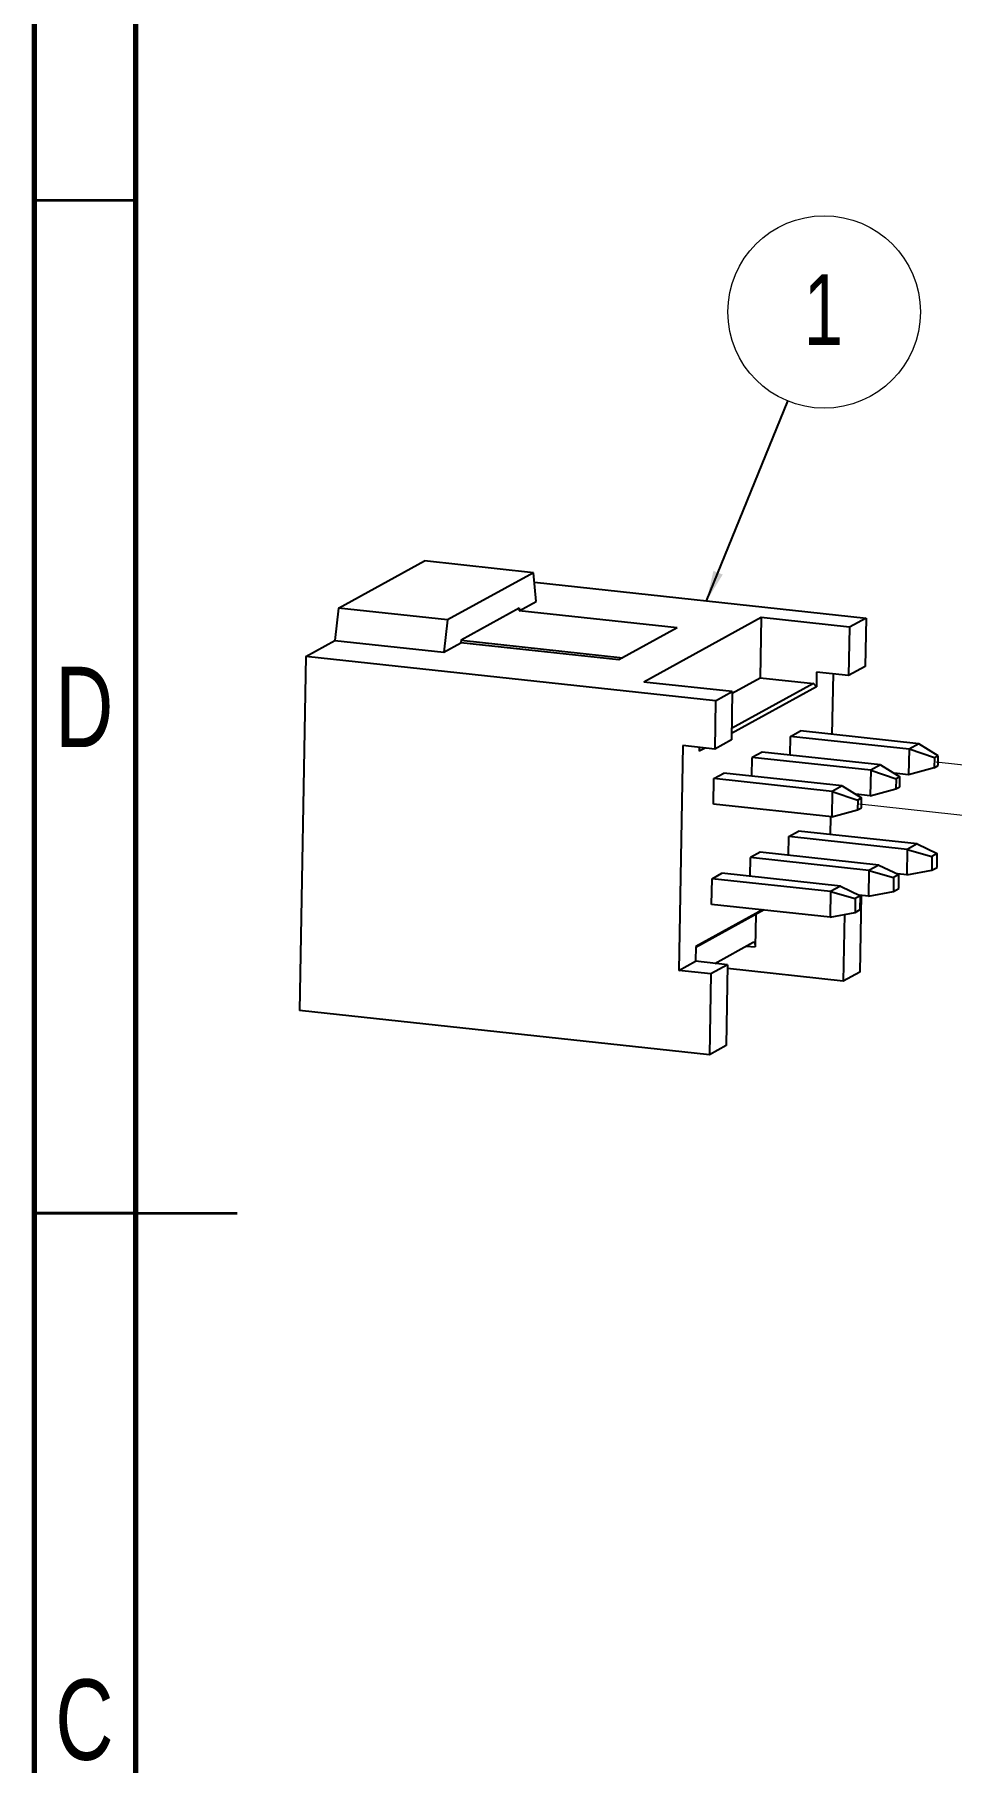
# Model space of a CAD drawing. Header units: millimetres. Extents: x 0 to 205, y 0 to 292.
# Drawn here: x 15 to 60.2, y 121.4 to 206.7 of the extents above; entities that cross this region are included whole.
import ezdxf

# ---------------------------------------------------------------- set-up
doc = ezdxf.new("R2010")
doc.units = ezdxf.units.MM
doc.linetypes.add('PHANTOM', pattern=[12.7, 6.35, -1.27, 1.27, -1.27, 1.27, -1.27])
doc.styles.add('SLDTEXTSTYLE0', font='TXT', dxfattribs={"width": 0.75})
doc.dimstyles.new('SLDDIMSTYLE8', dxfattribs={"dimtxt": 0.18, "dimasz": 1.5, "dimexe": 0, "dimexo": 0.0625, "dimgap": 0, "dimtad": 0, "dimtih": 1, "dimtoh": 1, "dimdec": 0, "dimrnd": 1e-09, "dimzin": 0, "dimdsep": 46, "dimtxsty": 'Standard', "dimsah": 1, "dimcen": 0.09, "dimadec": 0, "dimazin": 0, "dimtfac": 1.5, "dimtdec": 0, "dimtofl": 0, "dimtmove": 0, "dimatfit": 3, "dimfxl": 1, "dimfrac": 2, "dimtolj": 1, "dimtzin": 0, "dimarcsym": 0})

# ---------------------------------------------------------------- blocks, each defined once
blk = doc.blocks.new('SW_NOTE_0_4')
at = {"color": 0, "linetype": 'Continuous', "lineweight": 0}
blk.add_circle((1.789, 4.4), 4.75, dxfattribs=at)
at = {"color": 0, "linetype": 'Continuous', "lineweight": 0, "insert": (1.754, 6.261), "char_height": 3.5, "attachment_point": 2, "style": 'SLDTEXTSTYLE0'}
blk.add_mtext('1', dxfattribs=at)

msp = doc.modelspace()

# ---------------------------------------------------------------- linework, layer by layer
at = {"color": 7, "linetype": 'Continuous', "lineweight": 70}
for p, q in [((15, 5), (15, 292)), ((20, 10), (20, 287))]:
    msp.add_line(p, q, dxfattribs=at)
at = {"color": 7, "linetype": 'Continuous', "lineweight": 35}
for p, q in [((20, 198.5), (15, 198.5)), ((15, 148.5), (25, 148.5)), ((20, 148.5), (15, 148.5))]:
    msp.add_line(p, q, dxfattribs=at)
at = {"color": 7, "linetype": 'Continuous', "lineweight": 25}
for p, q in [((30.005, 178.368), (34.246, 180.7)), ((39.628, 180.118), (34.246, 180.7)), ((39.628, 180.118), (35.387, 177.786)), ((39.756, 178.694), (39.628, 180.118)), ((39.67, 179.648), (56.037, 177.877)), ((30.005, 178.368), (29.824, 176.774)), ((35.387, 177.786), (30.005, 178.368)), ((36.048, 176.8), (38.918, 178.377)), ((38.918, 178.377), (38.92, 178.234)), ((38.92, 178.234), (39.756, 178.694)), ((35.387, 177.786), (35.205, 176.191)), ((46.714, 177.391), (38.92, 178.234)), ((50.857, 177.898), (45.073, 174.718)), ((50.857, 177.898), (50.804, 174.929)), ((55.217, 177.426), (50.857, 177.898)), ((56.037, 177.877), (55.217, 177.426)), ((56.037, 177.877), (55.995, 175.492)), ((28.387, 175.984), (29.824, 176.774)), ((29.824, 176.774), (35.205, 176.191)), ((35.205, 176.191), (36.041, 176.651)), ((36.048, 176.8), (36.041, 176.651)), ((43.834, 175.808), (36.041, 176.651)), ((36.047, 176.78), (44.032, 175.916)), ((46.714, 177.391), (43.834, 175.808)), ((55.217, 177.426), (55.175, 175.041)), ((28.387, 175.984), (28.078, 158.508)), ((48.613, 173.795), (28.387, 175.984)), ((49.432, 174.174), (50.804, 174.929)), ((50.804, 174.929), (53.446, 174.643)), ((53.598, 175.211), (53.585, 174.479)), ((55.175, 175.041), (53.598, 175.211)), ((54.408, 175.124), (54.355, 172.134)), ((55.995, 175.492), (55.175, 175.041)), ((49.433, 174.246), (45.073, 174.718)), ((48.613, 173.795), (49.433, 174.246)), ((49.433, 174.246), (49.391, 171.861)), ((53.585, 174.479), (49.397, 172.176)), ((53.446, 174.643), (49.401, 172.419)), ((53.585, 174.479), (53.446, 174.643)), ((48.613, 173.795), (48.571, 171.41)), ((46.994, 171.58), (46.797, 160.481)), ((48.571, 171.41), (46.994, 171.58)), ((47.804, 171.493), (47.801, 171.299)), ((49.391, 171.861), (48.571, 171.41)), ((52.296, 171.111), (52.313, 172.037)), ((52.313, 172.037), (52.797, 172.303)), ((58.158, 171.404), (52.313, 172.037)), ((58.642, 171.671), (52.797, 172.303)), ((58.642, 171.671), (58.158, 171.404)), ((59.6, 171.079), (58.642, 171.671)), ((48.096, 171.461), (47.801, 171.299)), ((50.403, 170.071), (50.419, 170.996)), ((50.904, 171.262), (50.419, 170.996)), ((56.265, 170.363), (50.419, 170.996)), ((56.749, 170.63), (50.904, 171.262)), ((56.749, 170.63), (56.265, 170.363)), ((56.749, 170.63), (57.706, 170.038)), ((58.158, 171.404), (58.135, 170.138)), ((59.413, 170.976), (58.158, 171.404)), ((59.413, 170.976), (59.405, 170.489)), ((59.6, 171.079), (59.413, 170.976)), ((59.591, 170.592), (59.6, 171.079)), ((48.504, 168.689), (48.526, 169.955)), ((48.526, 169.955), (49.011, 170.221)), ((54.371, 169.322), (48.526, 169.955)), ((54.856, 169.589), (49.011, 170.221)), ((56.265, 170.363), (56.242, 169.097)), ((56.265, 170.363), (57.52, 169.935)), ((58.135, 170.138), (57.418, 170.216)), ((57.52, 169.935), (57.511, 169.448)), ((57.706, 170.038), (57.52, 169.935)), ((57.698, 169.551), (57.706, 170.038)), ((59.405, 170.489), (58.135, 170.138)), ((59.405, 170.489), (59.591, 170.592)), ((54.371, 169.322), (54.349, 168.057)), ((54.856, 169.589), (54.371, 169.322)), ((54.371, 169.322), (55.627, 168.894)), ((54.856, 169.589), (55.813, 168.997)), ((56.242, 169.097), (55.525, 169.175)), ((55.813, 168.997), (55.627, 168.894)), ((55.805, 168.51), (55.813, 168.997)), ((56.242, 169.097), (57.511, 169.448)), ((57.511, 169.448), (57.698, 169.551)), ((54.349, 168.057), (48.504, 168.689)), ((54.349, 168.057), (55.618, 168.407)), ((55.627, 168.894), (55.618, 168.407)), ((55.618, 168.407), (55.805, 168.51)), ((52.225, 167.091), (52.709, 167.357)), ((58.555, 166.725), (52.709, 167.357)), ((54.283, 168.064), (54.267, 167.188)), ((52.209, 166.165), (52.225, 167.091)), ((58.07, 166.458), (52.225, 167.091)), ((58.07, 166.458), (58.048, 165.192)), ((58.555, 166.725), (58.07, 166.458)), ((58.07, 166.458), (59.29, 166.107)), ((58.555, 166.725), (59.551, 166.251)), ((50.315, 165.125), (50.332, 166.05)), ((50.816, 166.316), (50.332, 166.05)), ((56.177, 165.417), (50.332, 166.05)), ((56.661, 165.684), (50.816, 166.316)), ((56.661, 165.684), (56.177, 165.417)), ((56.661, 165.684), (57.658, 165.21)), ((59.29, 166.107), (59.278, 165.426)), ((59.278, 165.426), (59.539, 165.569)), ((59.551, 166.251), (59.29, 166.107)), ((59.539, 165.569), (59.551, 166.251)), ((48.416, 163.743), (48.439, 165.009)), ((48.439, 165.009), (48.923, 165.275)), ((54.284, 164.376), (48.439, 165.009)), ((54.768, 164.643), (48.923, 165.275)), ((56.177, 165.417), (56.154, 164.152)), ((56.177, 165.417), (57.397, 165.066)), ((57.397, 165.066), (57.385, 164.385)), ((57.658, 165.21), (57.397, 165.066)), ((58.048, 165.192), (57.589, 165.242)), ((57.646, 164.528), (57.658, 165.21)), ((58.048, 165.192), (59.278, 165.426)), ((54.284, 164.376), (54.261, 163.111)), ((54.768, 164.643), (54.284, 164.376)), ((54.284, 164.376), (55.504, 164.025)), ((54.768, 164.643), (55.765, 164.169)), ((55.504, 164.025), (55.492, 163.344)), ((55.765, 164.169), (55.504, 164.025)), ((56.154, 164.152), (55.696, 164.201)), ((55.795, 164.19), (55.728, 160.401)), ((55.753, 163.487), (55.765, 164.169)), ((56.154, 164.152), (57.385, 164.385)), ((57.385, 164.385), (57.646, 164.528)), ((51, 163.464), (47.629, 161.61)), ((50.918, 163.472), (47.63, 161.665)), ((54.261, 163.111), (48.416, 163.743)), ((50.597, 163.242), (50.569, 161.639)), ((54.261, 163.111), (55.492, 163.344)), ((54.966, 163.244), (54.908, 159.95)), ((55.492, 163.344), (55.753, 163.487)), ((47.63, 161.665), (47.617, 160.932)), ((48.57, 160.829), (50.462, 161.869)), ((50.129, 161.686), (50.569, 161.639)), ((46.797, 160.481), (47.617, 160.932)), ((48.375, 160.311), (46.797, 160.481)), ((49.194, 160.761), (47.617, 160.932)), ((49.194, 160.761), (48.375, 160.311)), ((49.194, 160.761), (49.124, 156.77)), ((54.908, 159.95), (49.191, 160.568)), ((55.728, 160.401), (54.908, 159.95)), ((48.375, 160.311), (48.304, 156.319)), ((48.304, 156.319), (28.078, 158.508)), ((49.124, 156.77), (48.304, 156.319))]:
    msp.add_line(p, q, dxfattribs=at)
at = {"color": 7, "linetype": 'PHANTOM', "lineweight": 18}
for p, q in [((59.502, 170.784), (61.607, 170.556)), ((55.716, 168.702), (61.563, 168.069))]:
    msp.add_line(p, q, dxfattribs=at)
at = {"color": 7, "linetype": 'Continuous', "lineweight": 25, "flags": 128}
msp.add_lwpolyline([(50.462, 161.869), (50.484, 161.876), (50.504, 161.871), (50.523, 161.854), (50.539, 161.827), (50.553, 161.791), (50.562, 161.746), (50.567, 161.694), (50.569, 161.639)], dxfattribs=at)

# ---------------------------------------------------------------- block references
at = {"color": 7, "linetype": 'Continuous', "lineweight": 0}
msp.add_blockref('SW_NOTE_0_4', (52.178, 188.591), dxfattribs=at)

# ---------------------------------------------------------------- texts
at = {"color": 7, "linetype": 'Continuous', "lineweight": 0, "char_height": 3.969, "attachment_point": 2, "style": 'SLDTEXTSTYLE0'}
for s, insert in [('D', (17.453, 175.475)), ('C', (17.459, 125.475))]:
    msp.add_mtext(s, dxfattribs=dict(at, insert=insert))

# ---------------------------------------------------------------- leaders
at = {"color": 7, "linetype": 'Continuous', "lineweight": 0}
msp.add_leader([(48.167, 178.729), (52.178, 188.591)], dimstyle='SLDDIMSTYLE8', dxfattribs=at)

doc.saveas('drawing.dxf')
